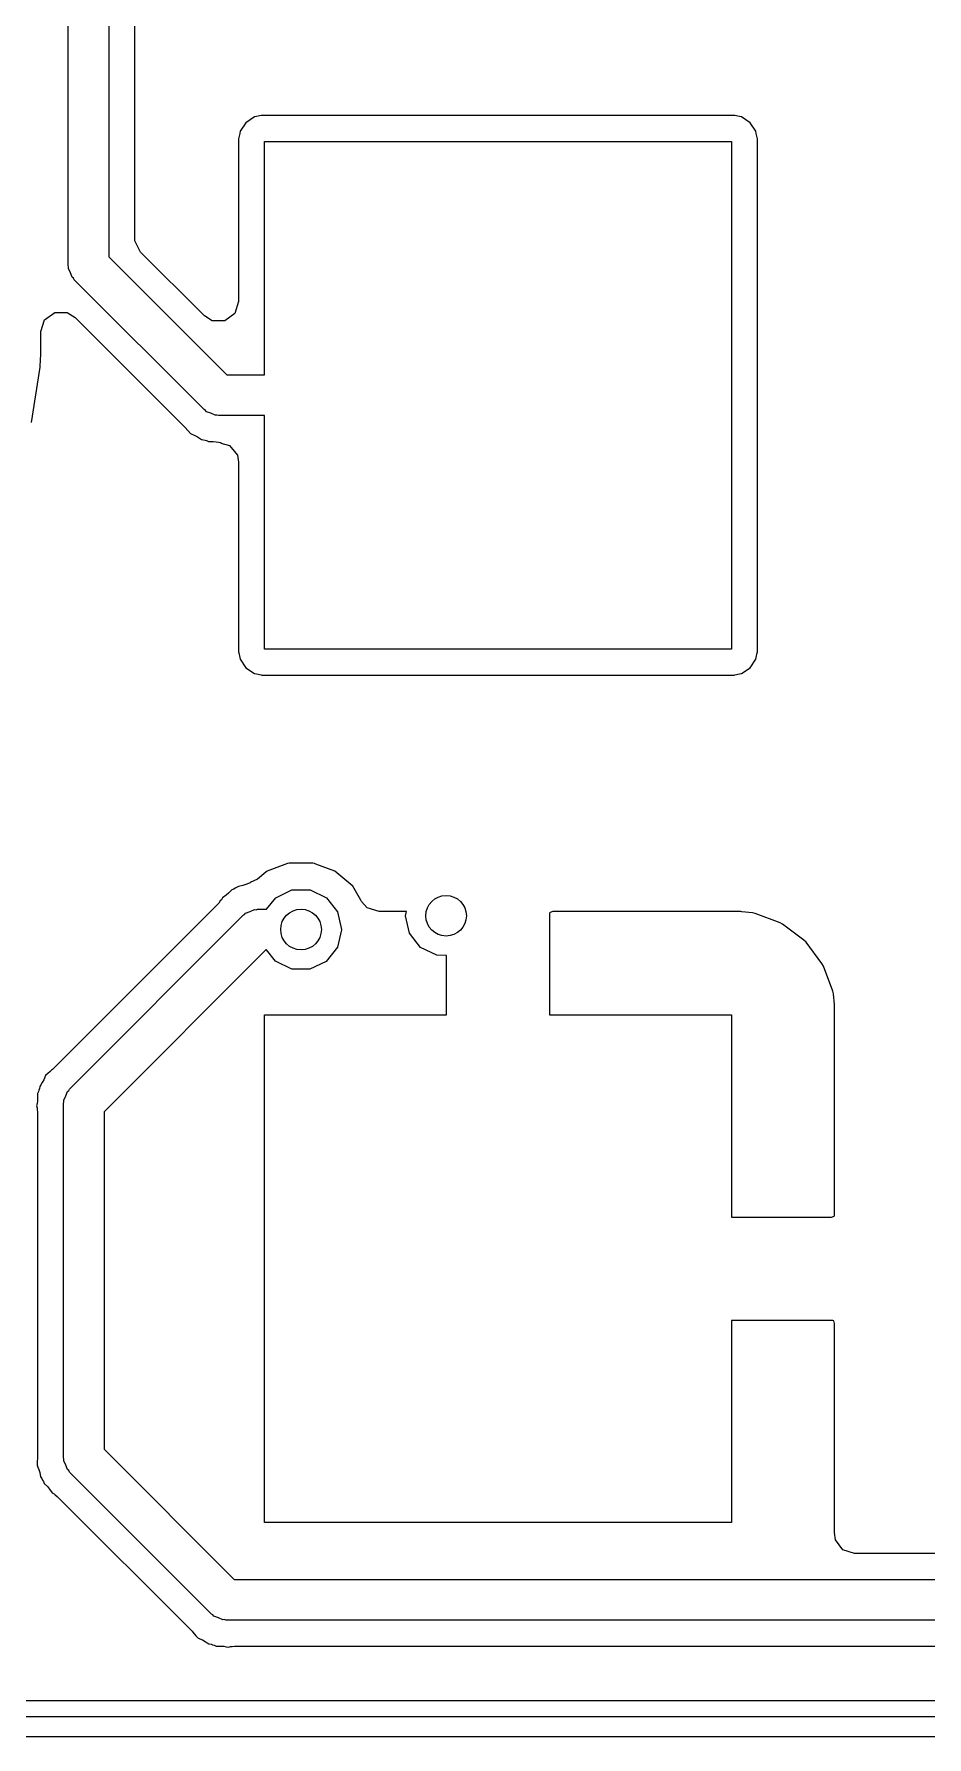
# Model space of a CAD drawing. Extents: x 3.59 to 5.68, y -3.55 to -1.66.
# Drawn here: x 4.0589 to 4.2321, y -3.5501 to -3.22 of the extents above; entities that cross this region are included whole.
import ezdxf

# ---------------------------------------------------------------- set-up
doc = ezdxf.new("R2010")
doc.units = 0
doc.header["$MEASUREMENT"] = 0
doc.layers.add('BLACK', color=7, linetype='CONTINUOUS')

msp = doc.modelspace()

# ---------------------------------------------------------------- linework, layer by layer
at = {"layer": 'BLACK', "linetype": 'CONTINUOUS'}
for p, q in [((4.07339, -3.08241), (4.07339, -3.2632)), ((4.06551, -3.26483), (4.06551, -3.08404)), ((4.07841, -3.2595), (4.07841, -3.21232)), ((4.09998, -3.23718), (4.09887, -3.23884)), ((4.10164, -3.23607), (4.09998, -3.23718)), ((4.10201, -3.236), (4.10164, -3.23607)), ((4.10291, -3.23582), (4.10201, -3.236)), ((4.1031, -3.23578), (4.10291, -3.23582)), ((4.10291, -3.23582), (4.10291, -3.23582)), ((4.19464, -3.23578), (4.1031, -3.23578)), ((4.19483, -3.23582), (4.19464, -3.23578)), ((4.19573, -3.236), (4.19483, -3.23582)), ((4.19483, -3.23582), (4.19483, -3.23582)), ((4.1961, -3.23607), (4.19573, -3.236)), ((4.19776, -3.23718), (4.1961, -3.23607)), ((4.19887, -3.23884), (4.19776, -3.23718)), ((4.09878, -3.23929), (4.09857, -3.24031)), ((4.09857, -3.24031), (4.09857, -3.27187)), ((4.09879, -3.23922), (4.09878, -3.23929)), ((4.09887, -3.23884), (4.09879, -3.23922)), ((4.10359, -3.28608), (4.10359, -3.2408)), ((4.10359, -3.2408), (4.19415, -3.2408)), ((4.19415, -3.2408), (4.19415, -3.33923)), ((4.19895, -3.23922), (4.19887, -3.23884)), ((4.19896, -3.23929), (4.19895, -3.23922)), ((4.19917, -3.24031), (4.19896, -3.23929)), ((4.19917, -3.33972), (4.19917, -3.24031)), ((4.07845, -3.26011), (4.07841, -3.2595)), ((4.07955, -3.26226), (4.07845, -3.26011)), ((4.07339, -3.2632), (4.09628, -3.28608)), ((4.0916, -3.27431), (4.07955, -3.26226)), ((4.06561, -3.26513), (4.06551, -3.26483)), ((4.06556, -3.26544), (4.06561, -3.26513)), ((4.06598, -3.26626), (4.06556, -3.26544)), ((4.06626, -3.26714), (4.06598, -3.26626)), ((4.06652, -3.26733), (4.06626, -3.26714)), ((4.06667, -3.26761), (4.06652, -3.26733)), ((4.09186, -3.2928), (4.06667, -3.26761)), ((4.06095, -3.27537), (4.0629, -3.27395)), ((4.0629, -3.27395), (4.06531, -3.27395)), ((4.06531, -3.27395), (4.06686, -3.27491)), ((4.09857, -3.27187), (4.09783, -3.27416)), ((4.06021, -3.27766), (4.06095, -3.27537)), ((4.06686, -3.27491), (4.06818, -3.27623)), ((4.06818, -3.27623), (4.08808, -3.29611)), ((4.09192, -3.27463), (4.0916, -3.27431)), ((4.09347, -3.27558), (4.09192, -3.27463)), ((4.09588, -3.27558), (4.09347, -3.27558)), ((4.09783, -3.27416), (4.09588, -3.27558)), ((4.06021, -3.28194), (4.06021, -3.27766)), ((4.0601, -3.28436), (4.06021, -3.28203)), ((4.06021, -3.28203), (4.06021, -3.28194)), ((4.05839, -3.29526), (4.06008, -3.28458)), ((4.06008, -3.28458), (4.0601, -3.28436)), ((4.09628, -3.28608), (4.10359, -3.28608)), ((4.09214, -3.29294), (4.09186, -3.2928)), ((4.09233, -3.2932), (4.09214, -3.29294)), ((4.09321, -3.29349), (4.09233, -3.2932)), ((4.09403, -3.2939), (4.09321, -3.29349)), ((4.08808, -3.29611), (4.08821, -3.29626)), ((4.08821, -3.29626), (4.08926, -3.29742)), ((4.09434, -3.29385), (4.09403, -3.2939)), ((4.09465, -3.29395), (4.09434, -3.29385)), ((4.10359, -3.29395), (4.09465, -3.29395)), ((4.10359, -3.33923), (4.10359, -3.29395)), ((4.08926, -3.29742), (4.09008, -3.29779)), ((4.09008, -3.29779), (4.09062, -3.29808)), ((4.09062, -3.29808), (4.09137, -3.29856)), ((4.09137, -3.29856), (4.09177, -3.29863)), ((4.09177, -3.29863), (4.09206, -3.29874)), ((4.09206, -3.29874), (4.09237, -3.29881)), ((4.09237, -3.29881), (4.09274, -3.29897)), ((4.09274, -3.29897), (4.09364, -3.29897)), ((4.09364, -3.29897), (4.09424, -3.29902)), ((4.09424, -3.29902), (4.09513, -3.29916)), ((4.09513, -3.29916), (4.09511, -3.29928)), ((4.09511, -3.29928), (4.0968, -3.29973)), ((4.0968, -3.29973), (4.09832, -3.3016)), ((4.09832, -3.3016), (4.09857, -3.303)), ((4.09857, -3.303), (4.09857, -3.33972)), ((4.09857, -3.33972), (4.09861, -3.33991)), ((4.09861, -3.33991), (4.09861, -3.33991)), ((4.09861, -3.33991), (4.09879, -3.34081)), ((4.19415, -3.33923), (4.10359, -3.33923)), ((4.19895, -3.34081), (4.19913, -3.33991)), ((4.19913, -3.33991), (4.19917, -3.33972)), ((4.19913, -3.33991), (4.19913, -3.33991)), ((4.09879, -3.34081), (4.09887, -3.34119)), ((4.09887, -3.34119), (4.09998, -3.34285)), ((4.09998, -3.34285), (4.10164, -3.34396)), ((4.1961, -3.34396), (4.19776, -3.34285)), ((4.19776, -3.34285), (4.19887, -3.34119)), ((4.19887, -3.34119), (4.19895, -3.34081)), ((4.10164, -3.34396), (4.10201, -3.34403)), ((4.10201, -3.34403), (4.10291, -3.34421)), ((4.10291, -3.34421), (4.10291, -3.34421)), ((4.10291, -3.34421), (4.1031, -3.34425)), ((4.1031, -3.34425), (4.19464, -3.34425)), ((4.19464, -3.34425), (4.19483, -3.34421)), ((4.19483, -3.34421), (4.19573, -3.34403)), ((4.19483, -3.34421), (4.19483, -3.34421)), ((4.19573, -3.34403), (4.1961, -3.34396)), ((4.10386, -3.38244), (4.10222, -3.38381)), ((4.10412, -3.38222), (4.10386, -3.38244)), ((4.10386, -3.38244), (4.10386, -3.38244)), ((4.10444, -3.3821), (4.10412, -3.38222)), ((4.10808, -3.38078), (4.10444, -3.3821)), ((4.10444, -3.3821), (4.10444, -3.3821)), ((4.1084, -3.38067), (4.10808, -3.38078)), ((4.10808, -3.38078), (4.10808, -3.38078)), ((4.11294, -3.38067), (4.1084, -3.38067)), ((4.11326, -3.38078), (4.11294, -3.38067)), ((4.11354, -3.38088), (4.11326, -3.38078)), ((4.11326, -3.38078), (4.11326, -3.38078)), ((4.11722, -3.38222), (4.11354, -3.38088)), ((4.1207, -3.38514), (4.11722, -3.38222)), ((4.09726, -3.38588), (4.09663, -3.38651)), ((4.09764, -3.38573), (4.09726, -3.38588)), ((4.0979, -3.38556), (4.09764, -3.38573)), ((4.09819, -3.38543), (4.0979, -3.38556)), ((4.09852, -3.38519), (4.09819, -3.38543)), ((4.09939, -3.38501), (4.09852, -3.38519)), ((4.09998, -3.38483), (4.09939, -3.38501)), ((4.10081, -3.38451), (4.09998, -3.38483)), ((4.10222, -3.38381), (4.10079, -3.38447)), ((4.10079, -3.38447), (4.10081, -3.38451)), ((4.10081, -3.38451), (4.10081, -3.38451)), ((4.10577, -3.3874), (4.10892, -3.38588)), ((4.10892, -3.38588), (4.11243, -3.38588)), ((4.11243, -3.38588), (4.11558, -3.38741)), ((4.12226, -3.38785), (4.1207, -3.38514)), ((4.09471, -3.38842), (4.06245, -3.42069)), ((4.09501, -3.38803), (4.09471, -3.38842)), ((4.09523, -3.38779), (4.09501, -3.38803)), ((4.09544, -3.38743), (4.09523, -3.38779)), ((4.09616, -3.38691), (4.09544, -3.38743)), ((4.09663, -3.38651), (4.09616, -3.38691)), ((4.10399, -3.38962), (4.10577, -3.3874)), ((4.11558, -3.38741), (4.11776, -3.39014)), ((4.12243, -3.38815), (4.12226, -3.38785)), ((4.12352, -3.38935), (4.12243, -3.38815)), ((4.12581, -3.39009), (4.12352, -3.38935)), ((4.06576, -3.42448), (4.09946, -3.39078)), ((4.09946, -3.39078), (4.09974, -3.39063)), ((4.09974, -3.39063), (4.09993, -3.39037)), ((4.09993, -3.39037), (4.10081, -3.39009)), ((4.10081, -3.39009), (4.10163, -3.38967)), ((4.10163, -3.38967), (4.10194, -3.38972)), ((4.10194, -3.38972), (4.10224, -3.38962)), ((4.10224, -3.38962), (4.10399, -3.38962)), ((4.11776, -3.39014), (4.11854, -3.39356)), ((4.1311, -3.39009), (4.12581, -3.39009)), ((4.13092, -3.39088), (4.1311, -3.39009)), ((4.13169, -3.39429), (4.13092, -3.39088)), ((4.15899, -3.39026), (4.15887, -3.39042)), ((4.15887, -3.39042), (4.15887, -3.41009)), ((4.15949, -3.39009), (4.15899, -3.39026)), ((4.19593, -3.39009), (4.15949, -3.39009)), ((4.19614, -3.39011), (4.19593, -3.39009)), ((4.19824, -3.39033), (4.19614, -3.39011)), ((4.19871, -3.39045), (4.19824, -3.39033)), ((4.20359, -3.39227), (4.19871, -3.39045)), ((4.20407, -3.39254), (4.20359, -3.39227)), ((4.20821, -3.39564), (4.20407, -3.39254)), ((4.11854, -3.39359), (4.11775, -3.397)), ((4.11854, -3.39356), (4.11854, -3.39359)), ((4.13387, -3.39703), (4.13169, -3.39429)), ((4.2086, -3.39603), (4.20821, -3.39564)), ((4.2117, -3.40017), (4.2086, -3.39603)), ((4.10387, -3.3975), (4.07248, -3.42889)), ((4.10399, -3.3975), (4.10387, -3.3975)), ((4.10575, -3.3997), (4.10399, -3.3975)), ((4.11775, -3.397), (4.11556, -3.39973)), ((4.13702, -3.39856), (4.13387, -3.39703)), ((4.13887, -3.39857), (4.13702, -3.39856)), ((4.13887, -3.41009), (4.13887, -3.39857)), ((4.1089, -3.40123), (4.10575, -3.3997)), ((4.1124, -3.40124), (4.1089, -3.40123)), ((4.11556, -3.39973), (4.1124, -3.40124)), ((4.21197, -3.40065), (4.2117, -3.40017)), ((4.21379, -3.40553), (4.21197, -3.40065)), ((4.21391, -3.406), (4.21379, -3.40553)), ((4.21413, -3.4081), (4.21391, -3.406)), ((4.21415, -3.40831), (4.21413, -3.4081)), ((4.21415, -3.44898), (4.21415, -3.40831)), ((4.10359, -3.50852), (4.10359, -3.41009)), ((4.10359, -3.41009), (4.13887, -3.41009)), ((4.15887, -3.41009), (4.19415, -3.41009)), ((4.19415, -3.41009), (4.19415, -3.44931)), ((4.06114, -3.42188), (4.06077, -3.42269)), ((4.06201, -3.42109), (4.06114, -3.42188)), ((4.0623, -3.42083), (4.06201, -3.42109)), ((4.06245, -3.42069), (4.0623, -3.42083)), ((4.05975, -3.42498), (4.05959, -3.42536)), ((4.05959, -3.42536), (4.05959, -3.42625)), ((4.05982, -3.42468), (4.05975, -3.42498)), ((4.05993, -3.42438), (4.05982, -3.42468)), ((4.05999, -3.42398), (4.05993, -3.42438)), ((4.06022, -3.42363), (4.05999, -3.42398)), ((4.06048, -3.42323), (4.06022, -3.42363)), ((4.06022, -3.42363), (4.06022, -3.42363)), ((4.06077, -3.42269), (4.06048, -3.42323)), ((4.06465, -3.42664), (4.06507, -3.42582)), ((4.06507, -3.42582), (4.06536, -3.42495)), ((4.06536, -3.42495), (4.06562, -3.42476)), ((4.06562, -3.42476), (4.06576, -3.42448)), ((4.05948, -3.42725), (4.0594, -3.42774)), ((4.0594, -3.42774), (4.05951, -3.42813)), ((4.05954, -3.42686), (4.05948, -3.42725)), ((4.05951, -3.42813), (4.05952, -3.42846)), ((4.05952, -3.42846), (4.05959, -3.42895)), ((4.05959, -3.42625), (4.05954, -3.42686)), ((4.05959, -3.42895), (4.05959, -3.49559)), ((4.06461, -3.42726), (4.0647, -3.42696)), ((4.06461, -3.49592), (4.06461, -3.42726)), ((4.0647, -3.42696), (4.06465, -3.42664)), ((4.07248, -3.42889), (4.07248, -3.49429)), ((4.19415, -3.44931), (4.21353, -3.44931)), ((4.21353, -3.44931), (4.21403, -3.44914)), ((4.21403, -3.44914), (4.21415, -3.44898)), ((4.21382, -3.46931), (4.19415, -3.46931)), ((4.19415, -3.46931), (4.19415, -3.50852)), ((4.21398, -3.46942), (4.21382, -3.46931)), ((4.21415, -3.46992), (4.21398, -3.46942)), ((4.21415, -3.51031), (4.21415, -3.46992)), ((4.07248, -3.49429), (4.09773, -3.51954)), ((4.05952, -3.49694), (4.0595, -3.49735)), ((4.0595, -3.49735), (4.05965, -3.49774)), ((4.05958, -3.49579), (4.05952, -3.49694)), ((4.05952, -3.49694), (4.05952, -3.49694)), ((4.05959, -3.49559), (4.05958, -3.49579)), ((4.05965, -3.49774), (4.05965, -3.49774)), ((4.05965, -3.49774), (4.05982, -3.49819)), ((4.05982, -3.49819), (4.05999, -3.49877)), ((4.0647, -3.49622), (4.06461, -3.49592)), ((4.06465, -3.49654), (4.0647, -3.49622)), ((4.06507, -3.49736), (4.06465, -3.49654)), ((4.06536, -3.49824), (4.06507, -3.49736)), ((4.06562, -3.49842), (4.06536, -3.49824)), ((4.06576, -3.49871), (4.06562, -3.49842)), ((4.05999, -3.49877), (4.06018, -3.49965)), ((4.06018, -3.49965), (4.06042, -3.49998)), ((4.06042, -3.49998), (4.06055, -3.50026)), ((4.06055, -3.50026), (4.06072, -3.50053)), ((4.06072, -3.50053), (4.06086, -3.50091)), ((4.06086, -3.50091), (4.06149, -3.50154)), ((4.06149, -3.50154), (4.06189, -3.502)), ((4.09332, -3.52626), (4.06576, -3.49871)), ((4.06189, -3.502), (4.06242, -3.50273)), ((4.06242, -3.50273), (4.06277, -3.50293)), ((4.06277, -3.50293), (4.06302, -3.50315)), ((4.06302, -3.50315), (4.06341, -3.50345)), ((4.06341, -3.50345), (4.08953, -3.52958)), ((4.19415, -3.50852), (4.10359, -3.50852)), ((4.21414, -3.51042), (4.21415, -3.51031)), ((4.21432, -3.51183), (4.21414, -3.51042)), ((4.21574, -3.51378), (4.21432, -3.51183)), ((4.21803, -3.51452), (4.21574, -3.51378)), ((4.32739, -3.51452), (4.21803, -3.51452)), ((4.09773, -3.51954), (4.33109, -3.51954)), ((4.0936, -3.52641), (4.09332, -3.52626)), ((4.09379, -3.52667), (4.0936, -3.52641)), ((4.09467, -3.52695), (4.09379, -3.52667)), ((4.09549, -3.52737), (4.09467, -3.52695)), ((4.0958, -3.52732), (4.09549, -3.52737)), ((4.0961, -3.52742), (4.0958, -3.52732)), ((4.33272, -3.52742), (4.0961, -3.52742)), ((4.08953, -3.52958), (4.08967, -3.52972)), ((4.08967, -3.52972), (4.0903, -3.53043)), ((4.0903, -3.53043), (4.09072, -3.53089)), ((4.09072, -3.53089), (4.09154, -3.53125)), ((4.09154, -3.53125), (4.09207, -3.53154)), ((4.09207, -3.53154), (4.09248, -3.53181)), ((4.09248, -3.53181), (4.09248, -3.53181)), ((4.09248, -3.53181), (4.09282, -3.53203)), ((4.09282, -3.53203), (4.09323, -3.53209)), ((4.09323, -3.53209), (4.09352, -3.53221)), ((4.09352, -3.53221), (4.09382, -3.53227)), ((4.09382, -3.53227), (4.0942, -3.53244)), ((4.0942, -3.53244), (4.09509, -3.53244)), ((4.09509, -3.53244), (4.0957, -3.53248)), ((4.0957, -3.53248), (4.09618, -3.53256)), ((4.09618, -3.53256), (4.09618, -3.53256)), ((4.09618, -3.53256), (4.09658, -3.53262)), ((4.09658, -3.53262), (4.09698, -3.53252)), ((4.09698, -3.53252), (4.09731, -3.5325)), ((4.09731, -3.5325), (4.09779, -3.53244)), ((4.09779, -3.53244), (4.33238, -3.53244)), ((4.8794, -3.54306), (3.78681, -3.54306)), ((3.70556, -3.54612), (5.55596, -3.54612)), ((5.55596, -3.55005), (3.70556, -3.55005))]:
    msp.add_line(p, q, dxfattribs=at)
at = {"layer": 'BLACK'}
for centre in [(4.1388, -3.39089), (4.11067, -3.39356)]:
    msp.add_circle(centre, 0.00394, dxfattribs=at)

doc.saveas('drawing.dxf')
